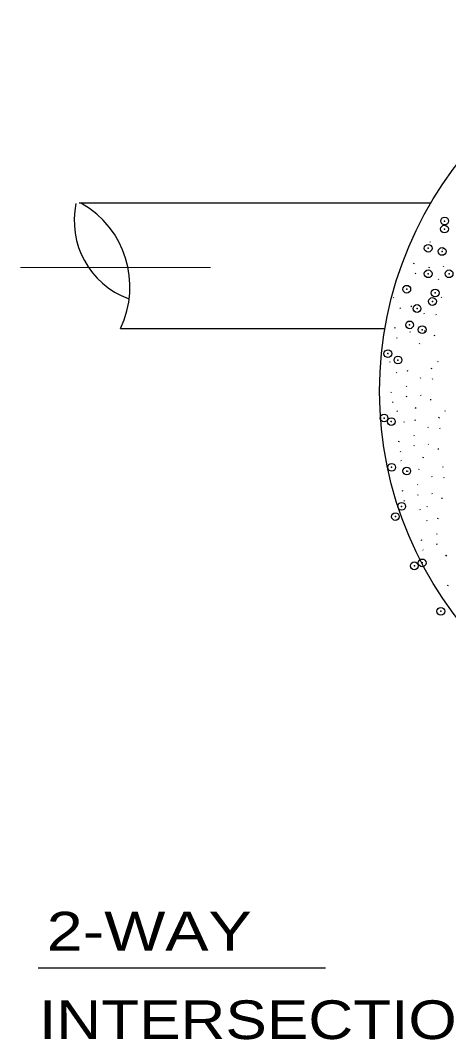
# Model space of a CAD drawing. Extents: x -6742 to 22381, y -5996 to 22381.
# Drawn here: x -2484 to -1212, y -892 to 2137 of the extents above; entities that cross this region are included whole.
import ezdxf

# ---------------------------------------------------------------- set-up
doc = ezdxf.new("R2010")
doc.units = 0
doc.header["$LTSCALE"] = 46
doc.header["$PDMODE"] = 32
doc.header["$PDSIZE"] = 23
doc.layers.add('63', color=7, linetype='Continuous', lineweight=25)

msp = doc.modelspace()

# ---------------------------------------------------------------- linework, layer by layer
at = {"layer": '63'}
for p, q in [((-2309.24, 1594.42), (-1264.35, 1594.42)), ((-1266.71, 1477.23), (-1265.51, 1479.93)), ((-1229.24, 1458.05), (-1228.04, 1456.25)), ((-1315.26, 1413.39), (-1314.06, 1416.09)), ((-1269.7, 1401.1), (-1268.5, 1403.8)), ((-1228.12, 1406.91), (-1226.92, 1405.11)), ((-1310.89, 1385.63), (-1309.7, 1383.83)), ((-1242.43, 1366.34), (-1241.23, 1369.04)), ((-1376.55, 1314.23), (-1375.35, 1312.43)), ((-1234.18, 1314.91), (-1232.98, 1313.11)), ((-1356.44, 1282.3), (-1355.24, 1280.5)), ((-1322.9, 1285.8), (-1321.7, 1288.5)), ((-1251.87, 1292.69), (-1250.67, 1295.39)), ((-1326.88, 1242.09), (-1325.68, 1240.29)), ((-1285.43, 1266.62), (-1284.24, 1264.82)), ((-1250.02, 1263.38), (-1248.82, 1261.58)), ((-2186.71, 1221.37), (-1401.18, 1221.37)), ((-1371.45, 1221.96), (-1370.25, 1224.66)), ((-1325.89, 1209.68), (-1324.69, 1212.37)), ((-1284.31, 1215.48), (-1283.11, 1213.68)), ((-1367.09, 1194.2), (-1365.89, 1192.4)), ((-1254.64, 1202.15), (-1254.34, 1199.45)), ((-1298.62, 1174.91), (-1297.42, 1177.61)), ((-1387.78, 1122.8), (-1386.59, 1121)), ((-1245.42, 1123.48), (-1244.22, 1121.68)), ((-1367.68, 1090.87), (-1366.48, 1089.07)), ((-1334.14, 1094.37), (-1332.94, 1097.07)), ((-1263.11, 1101.26), (-1261.91, 1103.96)), ((-1296.67, 1075.19), (-1295.47, 1073.39)), ((-1261.25, 1071.95), (-1260.05, 1070.15)), ((-1382.69, 1030.54), (-1381.49, 1033.23)), ((-1338.12, 1050.66), (-1336.92, 1048.86)), ((-1378.32, 1002.77), (-1377.13, 1000.97)), ((-1337.13, 1018.25), (-1335.93, 1020.94)), ((-1295.55, 1024.05), (-1294.35, 1022.25)), ((-1265.88, 1010.72), (-1265.58, 1008.02)), ((-1365.31, 976.41), (-1364.11, 974.61)), ((-1309.86, 983.48), (-1308.66, 986.18)), ((-1222.94, 977.09), (-1221.74, 975.29)), ((-1345.2, 944.48), (-1344.01, 942.68)), ((-1311.66, 947.98), (-1310.46, 950.68)), ((-1240.63, 954.88), (-1239.43, 957.58)), ((-1274.2, 928.8), (-1273, 927)), ((-1238.78, 925.56), (-1237.58, 923.76)), ((-1360.21, 884.15), (-1359.01, 886.84)), ((-1315.64, 904.28), (-1314.44, 902.48)), ((-1355.85, 856.38), (-1354.65, 854.58)), ((-1314.66, 871.86), (-1313.46, 874.55)), ((-1273.07, 877.67), (-1271.87, 875.87)), ((-1243.4, 864.33), (-1243.1, 861.63)), ((-1354.07, 830.02), (-1352.87, 828.22)), ((-1287.38, 837.09), (-1286.18, 839.79)), ((-1333.97, 798.09), (-1332.77, 796.3)), ((-1300.42, 801.6), (-1299.22, 804.29)), ((-1229.39, 808.49), (-1228.19, 811.19)), ((-1304.4, 757.89), (-1303.2, 756.09)), ((-1262.96, 782.42), (-1261.76, 780.62)), ((-1227.54, 779.17), (-1226.34, 777.37)), ((-1348.97, 737.76), (-1347.77, 740.46)), ((-1303.42, 725.47), (-1302.22, 728.17)), ((-1261.83, 731.28), (-1260.63, 729.48)), ((-1344.61, 709.99), (-1343.41, 708.2)), ((-1232.16, 717.94), (-1231.86, 715.25)), ((-1297.88, 683.63), (-1296.68, 681.84)), ((-1276.14, 690.7), (-1274.94, 693.4)), ((-1277.77, 651.71), (-1276.58, 649.91)), ((-1244.23, 655.21), (-1243.03, 657.91)), ((-1248.21, 611.5), (-1247.01, 609.7)), ((-1292.78, 591.37), (-1291.58, 594.07)), ((-1247.23, 579.08), (-1246.03, 581.78)), ((-1288.42, 563.61), (-1287.22, 561.81)), ((-1219.95, 544.32), (-1218.75, 547.01)), ((-1219.21, 548.51), (-1218.01, 546.71)), ((-1214.11, 456.25), (-1212.91, 458.94)), ((-2430.93, -678.4), (-1577.2, -678.4))]:
    msp.add_line(p, q, dxfattribs=at)
at = {"layer": '63', "lineweight": 13}
msp.add_line((-2483.7, 1401.79), (-1919.03, 1401.79), dxfattribs=at)
at = {"layer": '63'}
msp.add_circle((-315.24, 1034.69), 1101.86, dxfattribs=at)
for centre, radius, start, end in [((-2075, 1542.2), 248.98, 168.2718, 249.07715), ((-2443.02, 1345.41), 284.75, 334.17464, 60.32396)]:
    msp.add_arc(centre, radius, start, end, dxfattribs=at)
for p in [(-1223.84, 1540.4), (-1224.31, 1516.4), (-1272.67, 1459.46), (-1231.22, 1449.97), (-1272.67, 1383.53), (-1210.49, 1383.53), (-1336.22, 1337.71), (-1251.94, 1326.59), (-1259.87, 1301.28), (-1305.72, 1280.29), (-1327.94, 1231.68), (-1290.44, 1217.3), (-1392.42, 1146.28), (-1362.48, 1127.28), (-1403.65, 954.85), (-1382.13, 944.37), (-1381.18, 808.46), (-1336.28, 797.41), (-1351.57, 692.44), (-1369.94, 662.08), (-1313.75, 515.69), (-1290.44, 524.48), (-1235.08, 380.56)]:
    msp.add_point(p, dxfattribs=at)

# ---------------------------------------------------------------- texts
for s, width, p in [('2-WAY', 1.25, (-2405.65, -627.41)), ('INTERSECTION', 1.2, (-2428.49, -890.53))]:
    msp.add_text(s, height=115, dxfattribs=dict(at, width=width)).set_placement(p)

doc.saveas('drawing.dxf')
